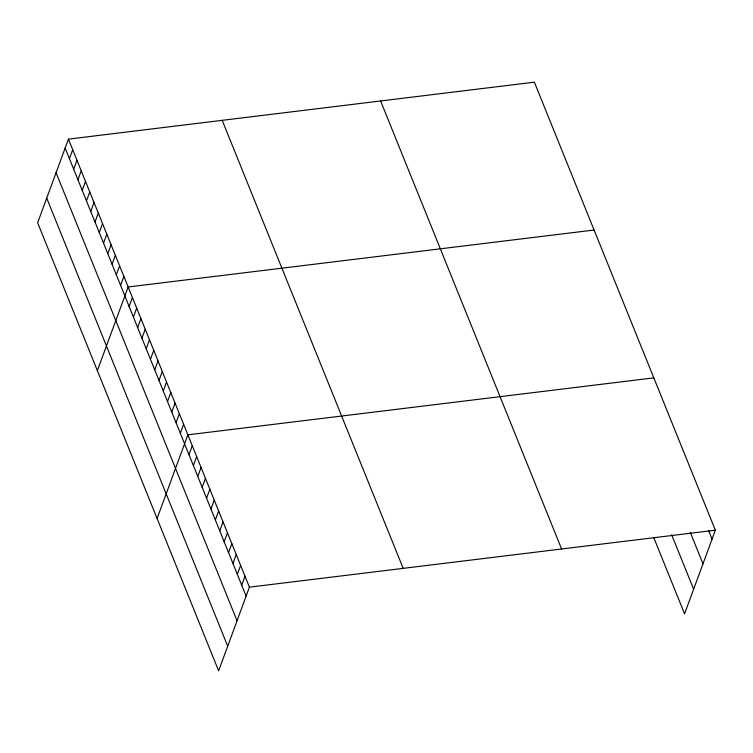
<?xml version="1.0" encoding="UTF-8"?>
<svg xmlns="http://www.w3.org/2000/svg" width="753" height="753" viewBox="0 0 753 753"><rect width="100%" height="100%" fill="white"/><g stroke="black" fill="none" stroke-linecap="round" stroke-linejoin="round"><path stroke-width="1.13" d="M68.429 139.136L37.65 222.803L218.634 670.829L249.412 587.161L68.429 139.136L534.366 82.171L715.35 530.197L684.571 613.864L653.802 537.708M69.408 158.638L72.702 149.696M73.672 169.199L76.966 160.257M77.936 179.76L81.23 170.818M82.209 190.321L85.494 181.379M86.473 200.882L89.767 191.94M90.737 211.442L94.031 202.501M95 222.003L98.295 213.052M99.274 232.564L102.559 223.613M103.538 243.125L106.822 234.174M107.801 253.686L111.096 244.734M112.065 264.247L115.36 255.295M116.329 274.807L119.623 265.856M120.602 285.368L123.887 276.417M97.372 370.645L128.161 286.978L594.098 230.023M129.13 306.49L132.424 297.539M133.394 317.051L136.688 308.099M137.667 327.611L140.952 318.66M141.931 338.172L145.216 329.221M146.195 348.733L149.489 339.782M150.459 359.294L153.753 350.343M154.723 369.855L158.017 360.903M158.996 380.416L162.281 371.464M163.26 390.976L166.554 382.025M167.524 401.537L170.818 392.586M171.788 412.098L175.082 403.147M176.061 422.659L179.346 413.708M180.325 433.22L183.61 424.268M157.095 518.497L187.883 434.829L653.82 377.874M188.984 454.661L192.279 445.71M193.38 465.542L196.674 456.591M197.775 476.423L201.07 467.472M202.171 487.295L205.465 478.353M206.567 498.175L209.852 489.234M210.962 509.056L214.247 500.114M215.358 519.937L218.643 510.995M219.754 530.818L223.039 521.876M224.149 541.699L227.434 532.757M228.545 552.58L231.83 543.638M232.941 563.46L236.226 554.519M237.336 574.341L240.621 565.399M241.722 585.222L245.017 576.28M249.412 587.161L715.35 530.197M708.545 530.441L712.056 539.148M690.237 532.249L702.982 563.809M671.667 534.809L693.635 589.213M380.613 100.968L561.587 548.993M222.191 120.339L403.175 568.364M65.144 148.077L246.118 596.103M56.07 172.738L237.054 620.764M46.724 198.143L227.698 646.168"/></g></svg>
